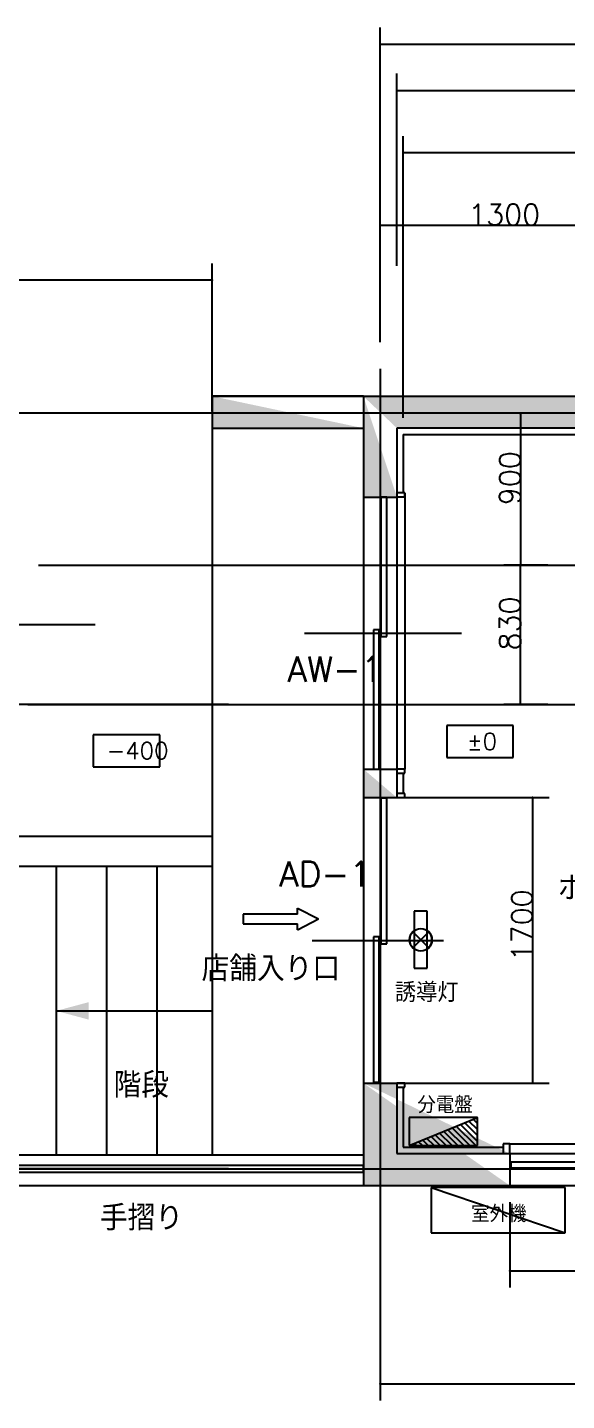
# Model space of a CAD drawing. Extents: x -22351 to 30820, y -9 to 16424.
# Drawn here: x -17912 to -14700, y 5517 to 13693 of the extents above; entities that cross this region are included whole.
import ezdxf

# ---------------------------------------------------------------- set-up
doc = ezdxf.new("R2010")
doc.units = 0
doc.header["$LTSCALE"] = 50
doc.header["$MEASUREMENT"] = 0
doc.layers.get('0').update_dxf_attribs({"linetype": 'CONTINUOUS'})
doc.styles.get("Standard").update_dxf_attribs({"font": 'txt', "bigfont": 'bigfont.shx'})

msp = doc.modelspace()

# ---------------------------------------------------------------- linework, layer by layer
at = {"linetype": 'ByBlock'}
for p, q in [((-15811, 11894), (-15811, 13693.4)), ((-15811, 13593.4), (-6271, 13593.4)), ((-15711, 12273), (-15711, 13419)), ((-15711, 13319), (-6371, 13319)), ((-15673.5, 11369.8), (-15673.5, 13047)), ((-6408.5, 12947), (-15673.5, 12947)), ((-15811, 11819.8), (-15811, 12615.5)), ((-15811, 12515.5), (-14511, 12515.5)), ((-16811, 11407.3), (-16811, 12288.1)), ((-16811, 12188.1), (-21811, 12188.1)), ((-15811, 11660.7), (-15811, 6157.9)), ((-15911, 11497.3), (-16811, 11497.3)), ((-16811, 11497.3), (-6171, 11497.3)), ((-16811, 11497.3), (-16811, 11307.3)), ((-15911, 11497.3), (-15911, 9107.3)), ((-4125, 11397.3), (-18770, 11397.3)), ((-14974.7, 11392.3), (-14974.7, 10492.3)), ((-16811, 11307.3), (-15911, 11307.3)), ((-16811, 11307.3), (-16811, 6977.3)), ((-6371, 11307.3), (-15711, 11307.3)), ((-15711, 11307.3), (-15711, 9107.3)), ((-15673.5, 11269.8), (-6408.5, 11269.8)), ((-15673.5, 11269.8), (-15673.5, 10923.2)), ((-15911, 10897.3), (-15711, 10897.3)), ((-15771, 10897.3), (-15806, 10897.3)), ((-15806, 10897.3), (-15806, 10067.3)), ((-15771, 10067.3), (-15771, 10897.3)), ((-15663.5, 10923.2), (-15711, 10923.2)), ((-15711, 10923.2), (-15711, 10898.2)), ((-15711, 10898.2), (-15663.5, 10898.2)), ((-15663.5, 10898.2), (-15663.5, 10923.2)), ((-15663.5, 10923.2), (-15663.5, 9277.1)), ((-17847.2, 10492.3), (-12639, 10492.3)), ((-14811.7, 10492.3), (-15074.7, 10492.3)), ((-14974.7, 9662.3), (-14974.7, 10492.3)), ((-19160.7, 10139), (-17509.2, 10139)), ((-16262.3, 10087.3), (-15326, 10087.3)), ((-15816, 10107.3), (-15851, 10107.3)), ((-15851, 10107.3), (-15851, 9277.3)), ((-15816, 9277.3), (-15816, 10107.3)), ((-15806, 10067.3), (-15771, 10067.3)), ((-16715.4, 9662.3), (-18130.6, 9662.3)), ((-17910.4, 9662.3), (-9753.6, 9662.3)), ((-14811.7, 9662.3), (-15074.7, 9662.3)), ((-15017.5, 9536.9), (-15413.6, 9536.9)), ((-15413.6, 9536.9), (-15413.6, 9346.3)), ((-15017.5, 9346.3), (-15017.5, 9536.9)), ((-17123.7, 9481.7), (-17519.9, 9481.7)), ((-17519.9, 9481.7), (-17519.9, 9291.1)), ((-17123.7, 9291.1), (-17123.7, 9481.7)), ((-15413.6, 9346.3), (-15017.5, 9346.3)), ((-17519.9, 9291.1), (-17123.7, 9291.1)), ((-15911, 9277.3), (-15711, 9277.3)), ((-15851, 9277.3), (-15816, 9277.3)), ((-15663.5, 9277.1), (-15711, 9277.1)), ((-15711, 9277.1), (-15711, 9252.1)), ((-15711, 9252.1), (-15663.5, 9252.1)), ((-15673.5, 9252.1), (-15673.5, 9132.5)), ((-15663.5, 9252.1), (-15663.5, 9277.1)), ((-15911, 9107.3), (-15711, 9107.3)), ((-15911, 9107.3), (-15911, 7407.3)), ((-15771, 9105), (-15806, 9105)), ((-15806, 9105), (-15806, 8237.3)), ((-15771, 8237.3), (-15771, 9105)), ((-15663.5, 9132.5), (-15711, 9132.5)), ((-15711, 9132.5), (-15711, 9107.5)), ((-15711, 9107.5), (-15663.5, 9107.5)), ((-15711, 9107.3), (-14803.8, 9107.3)), ((-15663.5, 9107.5), (-15663.5, 9132.5)), ((-14903.8, 9107.3), (-14903.8, 7407.3)), ((-18676, 8877.3), (-16811, 8877.3)), ((-16811, 8697.3), (-18676, 8697.3)), ((-17741, 8697.3), (-17741, 6977.3)), ((-17441, 8697.3), (-17441, 6977.3)), ((-17141, 8697.3), (-17141, 6977.3)), ((-16303.9, 8448.9), (-16178.4, 8384.6)), ((-16303.9, 8412.8), (-16303.9, 8448.9)), ((-15529.9, 8430.5), (-15608.1, 8430.5)), ((-15608.1, 8430.5), (-15608.1, 8090.9)), ((-15529.9, 8090.9), (-15529.9, 8430.5)), ((-16302.9, 8412.8), (-16627.2, 8412.8)), ((-16627.2, 8412.8), (-16627.2, 8356.5)), ((-16627.2, 8356.5), (-16303.9, 8356.5)), ((-16303.9, 8320.4), (-16178.4, 8384.6)), ((-16303.9, 8320.4), (-16303.9, 8356.5)), ((-15816, 8277.3), (-15851, 8277.3)), ((-15851, 8277.3), (-15851, 7411.9)), ((-15816, 7411.9), (-15816, 8277.3)), ((-15616.4, 8308.1), (-15521.6, 8213.3)), ((-15521.6, 8308.1), (-15616.4, 8213.3)), ((-16215.3, 8257.3), (-15433.4, 8257.3)), ((-15806, 8237.3), (-15771, 8237.3)), ((-15608.1, 8090.9), (-15529.9, 8090.9)), ((-17741, 7837.3), (-17741, 7837.3)), ((-17741, 7837.3), (-16811, 7837.3)), ((-15911, 7407.3), (-15911, 6797.3)), ((-15911, 7407.3), (-15711, 7407.3)), ((-15851, 7411.9), (-15816, 7411.9)), ((-15711, 7407.3), (-14803.8, 7407.3)), ((-15711, 7407.3), (-15711, 6987.3)), ((-15663.5, 7407.3), (-15711, 7407.3)), ((-15711, 7407.3), (-15711, 7382.3)), ((-15711, 7382.3), (-15663.5, 7382.3)), ((-15673.5, 7382.3), (-15673.5, 7024.8)), ((-15663.5, 7382.3), (-15663.5, 7407.3)), ((-15230.9, 7202.7), (-15637.3, 7202.7)), ((-15637.3, 7202.7), (-15637.3, 7034.8)), ((-15637.3, 7034.8), (-15230.9, 7202.7)), ((-15230.9, 7201.2), (-15232, 7202.2)), ((-15230.9, 7034.8), (-15230.9, 7202.7)), ((-15347.4, 7034.8), (-15432.1, 7119.6)), ((-15312, 7034.8), (-15407.1, 7129.9)), ((-15276.6, 7034.8), (-15382.1, 7140.2)), ((-15241.3, 7034.8), (-15357.1, 7150.6)), ((-15230.9, 7059.7), (-15332, 7160.9)), ((-15230.9, 7095.1), (-15307, 7171.2)), ((-15230.9, 7130.5), (-15282, 7181.6)), ((-15230.9, 7165.8), (-15257, 7191.9)), ((-15637.3, 7034.8), (-15230.9, 7034.8)), ((-15630.2, 7034.8), (-15632.3, 7036.9)), ((-15594.8, 7034.8), (-15607.3, 7047.2)), ((-15559.5, 7034.8), (-15582.2, 7057.5)), ((-15524.1, 7034.8), (-15557.2, 7067.9)), ((-15488.8, 7034.8), (-15532.2, 7078.2)), ((-15453.4, 7034.8), (-15507.2, 7088.6)), ((-15418.1, 7034.8), (-15482.2, 7098.9)), ((-15382.7, 7034.8), (-15457.1, 7109.2)), ((-15039, 7044.8), (-15077.7, 7044.8)), ((-15077.7, 7044.8), (-15077.7, 6987.3)), ((-15039, 6987.3), (-15039, 7044.8)), ((-15039, 7044.8), (-13366, 7044.8)), ((-15911, 6977.3), (-18676, 6977.3)), ((-15711, 6987.3), (-6371, 6987.3)), ((-15673.5, 7024.8), (-15077.7, 7024.8)), ((-15077.7, 6987.3), (-15039, 6987.3)), ((-15039, 6987.3), (-15039, 6797.3)), ((-19052.5, 6897.3), (-4046.2, 6897.3)), ((-15911, 6917.3), (-18561.7, 6917.3)), ((-18561.7, 6877.3), (-15911, 6877.3)), ((-16715.4, 6897.3), (-18130.6, 6897.3)), ((-15911, 6877.3), (-15911, 6917.3)), ((-14204, 6937.3), (-15032.3, 6937.3)), ((-15032.3, 6937.3), (-15032.3, 6902.3)), ((-15032.3, 6902.3), (-14204, 6902.3)), ((-18676, 6797.3), (-15911, 6797.3)), ((-15911, 6797.3), (-6161.7, 6797.3)), ((-15507.2, 6785.8), (-15507.2, 6515.8)), ((-14707.6, 6785.8), (-15507.2, 6785.8)), ((-15507.2, 6785.8), (-14707.6, 6515.8)), ((-14707.6, 6515.8), (-14707.6, 6785.8)), ((-15039, 6697.3), (-15039, 6189.4)), ((-15811, 6588.3), (-15811, 5517)), ((-15507.2, 6515.8), (-14707.6, 6515.8)), ((-15039, 6289.4), (-13409, 6289.4)), ((-15811, 5617), (-13321, 5617))]:
    msp.add_line(p, q, dxfattribs=at)
msp.add_circle((-15569, 8260.7), 67, dxfattribs=at)
for start, end in [(135, 225), (315, 45)]:
    msp.add_arc((-15569, 8260.7), 67, start, end, dxfattribs=at)
for p in [(-15811, 13593.4), (-15711, 13319), (-15673.5, 12947), (-15811, 12515.5), (-16811, 12188.1), (-14974.7, 11392.3), (-14974.7, 10492.3), (-14974.7, 10492.3), (-14974.7, 9662.3), (-14903.8, 9107.3), (-16811, 7837.3), (-14903.8, 7407.3), (-15039, 6289.4), (-15811, 5617)]:
    msp.add_point(p, dxfattribs=at)
for points in [[(-16811, 11497.3), (-15911, 11307.3), (-16811, 11307.3)], [(-15911, 11497.3), (-15711, 10897.3), (-15911, 10897.3)], [(-6171, 11497.3), (-15911, 11497.3), (-6371, 11307.3), (-15711, 11307.3)], [(-15911, 9277.3), (-15711, 9107.3), (-15911, 9107.3)], [(-17741, 7837.3), (-17547.8, 7889.1), (-17547.8, 7785.5)], [(-15911, 7407.3), (-15039, 6797.3), (-15911, 6797.3)], [(-15911, 7407.3), (-15039, 6987.3), (-15711, 7407.3), (-15711, 6987.3)]]:
    msp.add_solid(points, dxfattribs=at)

# ---------------------------------------------------------------- texts
for s, height, p in [('1300', 125, (-15286, 12515.5)), ('AW-1', 150, (-16362.4, 9796.7)), ('±0', 100, (-15294.3, 9391.7)), ('-400', 100, (-17440.2, 9336.6)), ('AD-1', 150, (-16412.3, 8577.5)), ('ホール', 150, (-14754.1, 8493.3)), ('店舗入り口', 150, (-16874.8, 8014)), ('誘導灯', 115, (-15723.1, 7889.8)), ('階段', 150, (-17398.9, 7320.6)), ('分電盤', 100, (-15589.4, 7227.7)), ('手摺り', 150, (-17480.4, 6529.6)), ('室外機', 100, (-15268.8, 6579))]:
    msp.add_text(s, height=height, dxfattribs=at).set_placement(p)
for s, p in [('900', (-14974.7, 10848.5)), ('830', (-14974.7, 9983.5)), ('1700', (-14903.8, 8132.3))]:
    msp.add_text(s, height=125, rotation=90, dxfattribs=at).set_placement(p)

doc.saveas('drawing.dxf')
